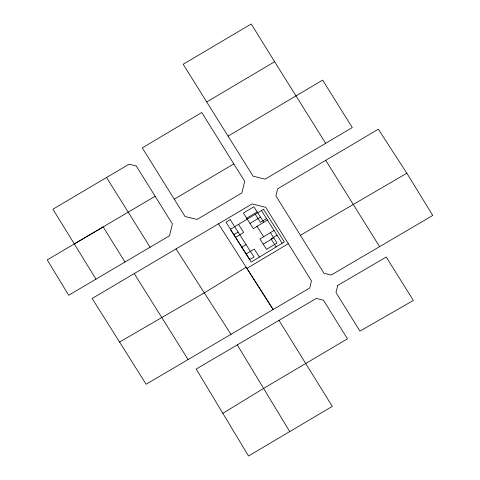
<?xml version="1.0" encoding="UTF-8"?>
<svg xmlns="http://www.w3.org/2000/svg" width="480" height="480" viewBox="0 0 480 480"><rect width="100%" height="100%" fill="white"/><g stroke="black" fill="none" stroke-linecap="round" stroke-linejoin="round"><path stroke-width="0.72" d="M246.162 267.216L204.306 292.872L119.568 342.06M222.846 413.31L263.598 388.404L347.46 338.814L323.472 300.234L316.26 298.428L196.206 369.048L248.526 456L332.28 406.386L278.988 320.37M246.696 218.25L257.166 211.908M250.008 223.44L260.472 217.092M233.922 234.63L238.11 232.092M235.464 237.426L243.678 232.446L238.542 224.406M266.538 218.586L260.424 222.294L255.288 214.254M267.468 220.044L253.32 228.624L243.39 213.066L253.854 206.718L263.784 222.282M241.866 247.08L246.054 244.542M274.092 230.424L259.938 239.004L266.562 249.378L277.026 243.03L270.408 232.656M246.06 254.022L254.268 249.048L259.404 257.088M277.134 235.188L271.014 238.896L276.15 246.936M263.25 244.188L273.714 237.846M288.324 243.678L246.912 268.386L273.132 309.522L218.49 223.848L92.148 298.452L146.118 384.252L309.738 287.982L311.466 280.926L265.716 207.324L252.09 203.952L218.49 223.848M274.644 61.734L251.226 24L183.162 64.248L206.706 101.952L274.644 61.734L325.674 143.316M228.06 136.116L322.65 80.112L352.278 127.554L265.134 179.154L253.086 176.172L206.706 101.952M174.276 199.224L233.826 163.878L244.722 181.284L241.92 192.894L197.094 219.45L185.034 216.492L142.284 147.888L201.756 112.518L233.826 163.878M325.734 160.332L378.336 129.204L406.848 173.226L432.768 215.454L331.2 275.034L323.97 273.21L275.928 195.912L277.656 188.82L325.734 160.332L379.59 246.63M106.542 177.48L52.926 209.208L95.982 279.132L169.524 235.752L172.392 223.944L136.26 165.954L129.042 164.196L106.542 177.48L150.09 247.23M95.982 279.132L68.688 295.248L47.232 259.902L155.148 196.26M74.316 243.924L103.188 226.908L124.986 262.032M300.408 235.296L406.848 173.226M176.07 248.94L230.97 334.326M261.408 210.54L282.186 243.276M257.004 226.392L263.628 236.766M134.268 273.618L188.094 359.556M289.734 431.598L237.27 344.904M337.71 285.468L335.994 292.536L359.946 331.116L413.352 300.45L386.232 257.016L337.71 285.468M230.166 219.642L225.978 222.18L249.816 259.53L253.998 256.992L230.166 219.642M263.502 209.274L230.334 229.38L251.19 262.068L284.358 241.962L263.502 209.274"/></g></svg>
